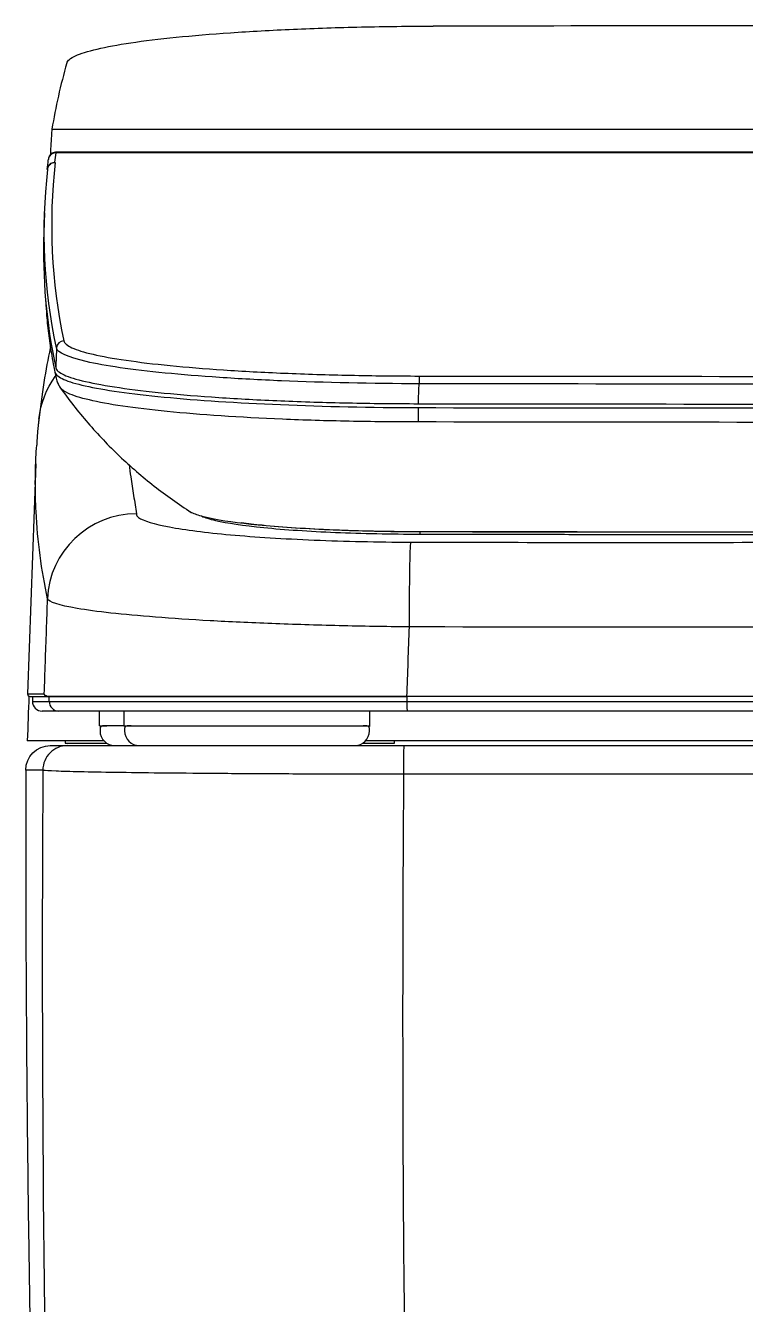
# Model space of a CAD drawing. Header units: millimetres. Extents: x 0 to 460316, y -63250 to 103204.
# Drawn here: x 324022.7 to 324169.1, y 66359.2 to 66619.4 of the extents above; entities that cross this region are included whole.
import ezdxf

# ---------------------------------------------------------------- set-up
doc = ezdxf.new("R2010")
doc.units = ezdxf.units.MM
doc.header["$LTSCALE"] = 25
doc.layers.add('line', color=7, linetype='Continuous')

msp = doc.modelspace()

# ---------------------------------------------------------------- linework, layer by layer
at = {"layer": 'line'}
for p, q in [((324028.04, 66598.37), (324407.41, 66598.37)), ((324028.58, 66591.6), (324028.7, 66591.6)), ((324406.65, 66593.54), (324028.8, 66593.54)), ((324406.63, 66593.66), (324028.82, 66593.66)), ((324026.55, 66581.35), (324026.41, 66577.27)), ((324024.73, 66530.24), (324023.09, 66483.43)), ((324023.09, 66483.43), (324026.49, 66483.43)), ((324023.59, 66482.91), (324027.21, 66482.91)), ((324024.07, 66482.91), (324024.07, 66481.91)), ((324027.21, 66482.91), (324027.47, 66482.91)), ((324027.47, 66481.91), (324027.47, 66482.91)), ((324027.47, 66482.91), (324100.25, 66482.91)), ((324100.25, 66482.91), (324100.25, 66481.91)), ((324024.07, 66481.91), (324027.47, 66481.91)), ((324029.47, 66479.91), (324026.07, 66479.91)), ((324027.47, 66481.91), (324100.25, 66481.91)), ((324100.28, 66479.91), (324029.47, 66479.91)), ((324037.72, 66476.91), (324037.72, 66479.91)), ((324042.72, 66476.91), (324042.72, 66479.91)), ((324092.72, 66476.91), (324092.72, 66479.91)), ((324037.82, 66476.41), (324037.82, 66475.91)), ((324042.82, 66476.41), (324042.82, 66475.91)), ((324092.62, 66475.91), (324092.62, 66476.41)), ((324022.99, 66473.91), (324038.59, 66473.91)), ((324027.71, 66472.91), (324031.18, 66472.91)), ((324030.72, 66473.91), (324030.72, 66473.41)), ((324030.72, 66473.41), (324039.17, 66473.41)), ((324091.28, 66473.41), (324097.72, 66473.41)), ((324091.86, 66473.91), (324343.58, 66473.91)), ((324097.72, 66473.41), (324097.72, 66473.91))]:
    msp.add_line(p, q, dxfattribs=at)
for centre, radius, start, end in [((324023.59, 66483.41), 0.5, 178, 270), ((324026.07, 66481.91), 2, 180, 270), ((324038.32, 66476.41), 0.5, 90, 180), ((324043.32, 66476.41), 0.5, 90, 180), ((324092.12, 66476.41), 0.5, 360, 90), ((324040.82, 66475.91), 3, 180, 270), ((324045.82, 66475.91), 3, 180, 270), ((324089.62, 66475.91), 3, 270, 0)]:
    msp.add_arc(centre, radius, start, end, dxfattribs=at)
at = {"layer": 'line', "extrusion": (0, 0, -1)}
msp.add_arc((-324027.71, 66467.91), 5, 0.0023, 90.0001, dxfattribs=at)
at = {"layer": 'line'}
for centre, major_axis, ratio, start_param, end_param in [((324217.72, 65904.84), (7150.96, 0), 0.099926, 1.555112, 1.586481), ((335247.69, 66579.98), (11221.16, 0), 0.099919, 3.113176, 3.12519), ((324028.8, 66592.05), (1.49, -0.18), 0.994973, 1.690819, 3.227739), ((335247.73, 66578.87), (11219.75, 0), 0.099919, 3.130236, 3.162643), ((335237.33, 66579.98), (11209.35, 0.01), 0.099965, 3.129476, 3.131206), ((335247.72, 66573.36), (11221.39, 0), 0.099919, 3.138104, 3.162619), ((324030.47, 66553.78), (1.47, 0.31), 0.994827, 1.36417, 2.897794), ((324033.28, 66548.62), (4.39, 0.97), 0.995212, 2.911332, 3.202527), ((324033.28, 66548.62), (4.39, 0.97), 0.995212, 3.202526, 3.411682), ((324102.75, 66546.62), (0, 1.5), 0.015654, 0.0996, 1.628453), ((324102.62, 66541.97), (0.01, 4.5), 0.015684, 1.635488, 2.36321), ((324045.13, 66502.15), (-17.6, -3.78), 0.994982, 4.496483, 6.035592), ((324100.96, 66496.42), (-0.04, -18), 0.016222, 3.258018, 4.676698), ((335146.9, 55468.16), (19.43, 59464.37), 0.190416, 1.384549, 1.384704), ((324029.47, 66481.91), (0, 2), 0.999698, 1.570796, 3.141593), ((324100.28, 66481.91), (0, 2), 0.016186, 1.570796, 3.141593)]:
    msp.add_ellipse(centre, major_axis=major_axis, ratio=ratio, start_param=start_param, end_param=end_param, dxfattribs=at)
for points, knots in [([(324031.06, 66611.84), (324031.2, 66612.32), (324031.79, 66612.8), (324033.84, 66613.75), (324035.32, 66614.21), (324039.12, 66615.11), (324041.41, 66615.53), (324046.77, 66616.34), (324049.87, 66616.72), (324056.68, 66617.41), (324060.38, 66617.72), (324068.37, 66618.27), (324072.7, 66618.51), (324081.59, 66618.9), (324086.2, 66619.05), (324095.75, 66619.26), (324100.65, 66619.32), (324105.57, 66619.32)], [0, 0, 0, 0, 0.125, 0.125, 0.25, 0.25, 0.375, 0.375, 0.5, 0.5, 0.625, 0.625, 0.75, 0.75, 0.875, 0.875, 1, 1, 1, 1]), ([(324028.04, 66598.37), (324027.99, 66598.06), (324027.92, 66597.02), (324027.79, 66594.74), (324027.76, 66594.01), (324027.72, 66593.2)], [0, 0, 0, 0, 0.72002, 0.72002, 1, 1, 1, 1]), ([(324027.09, 66590.16), (324027.09, 66590.33), (324027.13, 66590.5), (324027.25, 66590.81), (324027.34, 66590.95), (324027.56, 66591.21), (324027.69, 66591.32), (324027.98, 66591.49), (324028.14, 66591.55), (324028.4, 66591.59), (324028.49, 66591.6), (324028.58, 66591.6)], [0, 0, 0, 0, 0.219697, 0.219697, 0.439394, 0.439394, 0.659096, 0.659096, 0.87881, 0.87881, 1, 1, 1, 1]), ([(324027.2, 66590.16), (324027.21, 66590.33), (324027.24, 66590.5), (324027.37, 66590.81), (324027.46, 66590.95), (324027.67, 66591.21), (324027.81, 66591.32), (324028.1, 66591.49), (324028.26, 66591.55), (324028.52, 66591.59), (324028.61, 66591.6), (324028.7, 66591.6)], [0, 0, 0, 0, 0.21968, 0.21968, 0.43936, 0.43936, 0.659047, 0.659047, 0.878747, 0.878747, 1, 1, 1, 1]), ([(324028.84, 66593.65), (324028.82, 66593.65), (324028.63, 66593.68), (324028.28, 66593.57), (324027.89, 66593.35), (324027.64, 66593.09), (324027.48, 66592.84), (324027.41, 66592.65), (324027.36, 66592.51), (324027.33, 66592.38), (324027.32, 66592.29), (324027.31, 66592.22), (324027.31, 66592.2)], [0, 0, 0, 0, 0.011685, 0.156345, 0.271182, 0.368496, 0.451267, 0.519291, 0.586067, 0.681873, 0.882333, 1, 1, 1, 1]), ([(324026.79, 66563.27), (324026.83, 66562.34), (324026.89, 66561.4), (324026.96, 66560.47), (324027.06, 66559.08), (324027.34, 66556.33), (324027.9, 66552.85), (324028.35, 66550.22), (324028.65, 66548.88), (324028.76, 66548.15), (324028.89, 66547.61), (324028.94, 66547.39)], [-0.219414, -0.219414, -0.219414, -0.219414, 0, 0, 0, 0.325651, 0.643197, 0.821231, 0.933235, 0.975756, 1, 1, 1, 1]), ([(324030.47, 66555.27), (324030.56, 66554.8), (324031.12, 66554.34), (324033.1, 66553.43), (324034.55, 66552.97), (324038.24, 66552.12), (324040.47, 66551.71), (324045.77, 66550.94), (324048.79, 66550.58), (324055.4, 66549.92), (324059.05, 66549.62), (324066.88, 66549.1), (324071, 66548.88), (324079.6, 66548.52), (324084.14, 66548.38), (324093.35, 66548.18), (324098.02, 66548.13), (324102.75, 66548.12)], [0, 0, 0, 0, 0.125, 0.125, 0.25, 0.25, 0.375, 0.375, 0.5, 0.5, 0.625, 0.625, 0.75, 0.75, 0.875, 0.875, 1, 1, 1, 1]), ([(324027.72, 66553.95), (324027.71, 66553.89), (324027.69, 66553.82), (324027.68, 66553.75), (324026.78, 66549.58), (324025.98, 66544.53), (324025.29, 66538.59)], [-0.016451, -0.016451, -0.016451, -0.016451, 0, 0, 0, 1, 1, 1, 1]), ([(324028.97, 66553.83), (324028.96, 66553.77), (324028.96, 66553.71), (324028.93, 66552.85), (324028.9, 66552.06), (324028.86, 66550.77), (324028.84, 66550.28), (324028.82, 66549.78)], [0, 0, 0, 0, 0.046826, 0.046826, 0.634904, 0.634904, 1, 1, 1, 1]), ([(324102.73, 66546.54), (324093.15, 66546.56), (324083.51, 66546.77), (324070.34, 66547.32), (324066.14, 66547.55), (324058.15, 66548.09), (324054.43, 66548.39), (324047.68, 66549.06), (324044.61, 66549.42), (324039.2, 66550.21), (324036.91, 66550.63), (324031.27, 66551.93), (324029.17, 66552.89), (324028.97, 66553.83)], [0, 0, 0, 0, 0.25, 0.25, 0.375, 0.375, 0.5, 0.5, 0.625, 0.625, 0.75, 0.75, 1, 1, 1, 1]), ([(324028.82, 66549.78), (324028.92, 66549.3), (324029.48, 66548.83), (324031.51, 66547.9), (324032.99, 66547.44), (324038.62, 66546.13), (324044.14, 66545.32), (324054.27, 66544.32), (324058, 66544.02), (324065.98, 66543.49), (324070.18, 66543.26), (324078.97, 66542.89), (324083.6, 66542.75), (324092.99, 66542.55), (324097.75, 66542.5), (324102.58, 66542.49)], [0, 0, 0, 0, 0.125, 0.125, 0.25, 0.25, 0.5, 0.5, 0.625, 0.625, 0.75, 0.75, 0.875, 0.875, 1, 1, 1, 1]), ([(324025.39, 66539.37), (324025.75, 66542.49), (324026.9, 66545.5), (324028.7, 66548.05), (324028.72, 66548.08), (324028.74, 66548.12), (324028.77, 66548.15)], [0, 0, 0, 0, 1, 1, 1, 1.01273, 1.01273, 1.01273, 1.01273]), ([(324028.61, 66549.01), (324028.88, 66548.33), (324029.45, 66547.87), (324031.47, 66546.98), (324032.95, 66546.53), (324036.71, 66545.69), (324038.99, 66545.29), (324044.37, 66544.53), (324047.47, 66544.16), (324057.6, 66543.19), (324065.73, 66542.66), (324083.36, 66541.92), (324092.99, 66541.72), (324102.55, 66541.69)], [0, 0, 0, 0, 0.125, 0.125, 0.25, 0.25, 0.375, 0.375, 0.5, 0.5, 0.75, 0.75, 1, 1, 1, 1]), ([(324029.63, 66545.88), (324031.43, 66543.34), (324035.25, 66538.46), (324041.69, 66531.71), (324048.73, 66525.62), (324053.77, 66522.04), (324056.38, 66520.37)], [0, 0, 0, 0, 0.249502, 0.500079, 0.750616, 1, 1, 1, 1]), ([(324102.56, 66538.77), (324097.8, 66538.77), (324093.1, 66538.82), (324083.85, 66539), (324079.27, 66539.14), (324066.21, 66539.69), (324058.18, 66540.23), (324048.17, 66541.23), (324045.1, 66541.6), (324039.78, 66542.38), (324037.52, 66542.8), (324033.78, 66543.68), (324032.31, 66544.14), (324030.53, 66544.96), (324030.02, 66545.33), (324029.76, 66545.69)], [0, 0, 0, 0, 0.129, 0.129, 0.258001, 0.258001, 0.516001, 0.516001, 0.645002, 0.645002, 0.774002, 0.774002, 0.903002, 0.903002, 1, 1, 1, 1]), ([(324102.58, 66542.49), (324102.59, 66542.99), (324102.61, 66543.49), (324102.66, 66544.72), (324102.69, 66545.45), (324102.72, 66546.3), (324102.72, 66546.42), (324102.73, 66546.54)], [0, 0, 0, 0, 0.370172, 0.370172, 0.912054, 0.912054, 1, 1, 1, 1]), ([(324024.66, 66526.36), (324024.66, 66527.37), (324024.67, 66528.38), (324024.74, 66530.78), (324024.8, 66532.2), (324024.95, 66534.04)], [0, 0, 0, 0, 0.421094, 0.421094, 1, 1, 1, 1]), ([(324043.73, 66530.12), (324043.84, 66529.28), (324043.95, 66528.43), (324044.25, 66526.33), (324044.45, 66525.07), (324044.75, 66523.18), (324044.85, 66522.55), (324045.06, 66521.3), (324045.2, 66520.68), (324045.23, 66520.06)], [0, 0, 0, 0, 0.250587, 0.250587, 0.625294, 0.625294, 0.812647, 0.812647, 1, 1, 1, 1]), ([(324027.15, 66502.78), (324025.89, 66508.6), (324025.12, 66514.59), (324024.71, 66522.47), (324024.66, 66524.42), (324024.66, 66526.36)], [0, 0, 0, 0, 0.752378, 0.752378, 1, 1, 1, 1]), ([(324045.23, 66520.06), (324045.23, 66519.94), (324045.27, 66519.82), (324045.41, 66519.57), (324045.48, 66519.45), (324045.66, 66519.32)], [0, 0, 0, 0, 0.5, 0.5, 1, 1, 1, 1]), ([(324045.66, 66519.32), (324046.65, 66518.65), (324048.78, 66518.01), (324053.55, 66517.11), (324055.42, 66516.82), (324059.56, 66516.29), (324061.84, 66516.04), (324066.87, 66515.59), (324069.58, 66515.38), (324075.26, 66515.02), (324078.25, 66514.87), (324087.66, 66514.48), (324094.21, 66514.33), (324100.97, 66514.31)], [0, 0, 0, 0, 0.25, 0.25, 0.375, 0.375, 0.5, 0.5, 0.625, 0.625, 0.75, 0.75, 1, 1, 1, 1]), ([(324056.21, 66520.48), (324056.34, 66520.4), (324056.48, 66520.33), (324057.25, 66519.97), (324058.12, 66519.7), (324061.4, 66518.91), (324064.6, 66518.41), (324072.42, 66517.58), (324077.16, 66517.23), (324087.43, 66516.73), (324093.1, 66516.57), (324101.55, 66516.48), (324104.39, 66516.48), (324110.05, 66516.47), (324112.89, 66516.47), (324127.05, 66516.45), (324138.39, 66516.44), (324172.39, 66516.41), (324195.06, 66516.4), (324217.72, 66516.4)], [0, 0, 0, 0, 0.012598, 0.012598, 0.059617, 0.059617, 0.153656, 0.153656, 0.247694, 0.247694, 0.341732, 0.341732, 0.388751, 0.388751, 0.43577, 0.43577, 0.623847, 0.623847, 1, 1, 1, 1]), ([(324058.51, 66519.61), (324059.15, 66519.3), (324060.1, 66519.01), (324063.62, 66518.19), (324066.98, 66517.69), (324075.35, 66516.86), (324080.34, 66516.53), (324091.1, 66516.08), (324096.97, 66515.95), (324102.84, 66515.94)], [0.0902154, 0.0902154, 0.0902154, 0.0902154, 0.2278197, 0.2278197, 0.4852131, 0.4852131, 0.7426066, 0.7426066, 1, 1, 1, 1]), ([(324089.58, 66516.61), (324088.2, 66516.65), (324086.85, 66516.7), (324080.08, 66516.99), (324075.05, 66517.32), (324069.28, 66517.89), (324067.85, 66518.05), (324066.55, 66518.22)], [0, 0, 0, 0, 0.151623, 0.151623, 0.77426, 0.77426, 1, 1, 1, 1]), ([(324102.84, 66515.94), (324111.49, 66515.93), (324120.14, 66515.92), (324133.45, 66515.9), (324138.12, 66515.89), (324147.45, 66515.89), (324152.12, 66515.88), (324157.95, 66515.88), (324159.12, 66515.88), (324164.95, 66515.87), (324169.62, 66515.87), (324188.76, 66515.86), (324203.24, 66515.85), (324217.72, 66515.85)], [0, 0, 0, 0, 0.225799, 0.225799, 0.347669, 0.347669, 0.469538, 0.469538, 0.500005, 0.500005, 0.621875, 0.621875, 1, 1, 1, 1]), ([(324100.97, 66514.31), (324120.43, 66514.27), (324139.89, 66514.25), (324178.8, 66514.28), (324198.26, 66514.33), (324217.72, 66514.33)], [0, 0, 0, 0, 0.5, 0.5, 1, 1, 1, 1]), ([(324026.49, 66483.43), (324026.63, 66487.73), (324026.78, 66492.02), (324027, 66498.47), (324027.07, 66500.62), (324027.15, 66502.78)], [0, 0, 0, 0, 0.666424, 0.666424, 1, 1, 1, 1]), ([(324100.67, 66497.06), (324095.85, 66497.11), (324091.1, 66497.19), (324081.79, 66497.42), (324077.17, 66497.56), (324068.34, 66497.9), (324064.16, 66498.09), (324056.25, 66498.53), (324052.5, 66498.78), (324045.75, 66499.31), (324042.72, 66499.59), (324037.35, 66500.18), (324035.04, 66500.5), (324029.44, 66501.45), (324027.36, 66502.13), (324027.15, 66502.78)], [0, 0, 0, 0, 0.125, 0.125, 0.25, 0.25, 0.375, 0.375, 0.5, 0.5, 0.625, 0.625, 0.75, 0.75, 1, 1, 1, 1]), ([(324027.21, 66482.91), (324027.16, 66482.91), (324027.12, 66482.92), (324026.9, 66482.95), (324026.77, 66483.03), (324026.58, 66483.22), (324026.52, 66483.32), (324026.49, 66483.43), (324026.49, 66483.43), (324026.49, 66483.43)], [0, 0, 0, 0, 0.112544, 0.112544, 0.563329, 0.563329, 0.993812, 0.993812, 1, 1, 1, 1]), ([(324100.19, 66482.91), (324091.29, 66482.91), (324082.63, 66482.91), (324070.21, 66482.91), (324066.27, 66482.91), (324058.77, 66482.91), (324055.18, 66482.91), (324048.53, 66482.91), (324045.51, 66482.91), (324040.03, 66482.91), (324037.57, 66482.91), (324033.37, 66482.91), (324031.63, 66482.91), (324028.87, 66482.91), (324027.84, 66482.91), (324027.21, 66482.91)], [0, 0, 0, 0, 0.25, 0.25, 0.375, 0.375, 0.5, 0.5, 0.625, 0.625, 0.75, 0.75, 0.875, 0.875, 1, 1, 1, 1]), ([(324100.25, 66481.91), (324104.25, 66481.91), (324108.26, 66481.91), (324128.29, 66481.91), (324144.31, 66481.91), (324179.46, 66481.91), (324198.59, 66481.91), (324217.72, 66481.91)], [0, 0, 0, 0, 0.102299, 0.102299, 0.5115, 0.5115, 1, 1, 1, 1]), ([(324042.72, 66476.91), (324042.46, 66476.91), (324042.21, 66476.91), (324041.97, 66476.91), (324041.88, 66476.91), (324041.66, 66476.91), (324041.32, 66476.91), (324040.96, 66476.91), (324040.66, 66476.91), (324040.41, 66476.91), (324040.18, 66476.91), (324039.97, 66476.91), (324039.77, 66476.91), (324039.58, 66476.91), (324039.4, 66476.91), (324039.24, 66476.91), (324039.08, 66476.91), (324038.94, 66476.91), (324038.79, 66476.91), (324038.65, 66476.91), (324038.52, 66476.91), (324038.42, 66476.91), (324038.34, 66476.91), (324038.32, 66476.91), (324038.32, 66476.91)], [-0.114688, -0.114688, -0.114688, -0.114688, 0, 0, 0, 0.038723, 0.107523, 0.167309, 0.219989, 0.26748, 0.311704, 0.354591, 0.397647, 0.440906, 0.484106, 0.527078, 0.570374, 0.615709, 0.664909, 0.719677, 0.780812, 0.848721, 0.923841, 1, 1, 1, 1]), ([(324044.12, 66476.91), (324044.11, 66476.91), (324044.05, 66476.91), (324043.94, 66476.91), (324043.79, 66476.91), (324043.65, 66476.91), (324043.52, 66476.91), (324043.42, 66476.91), (324043.34, 66476.91), (324043.32, 66476.91), (324043.32, 66476.91)], [0, 0, 0, 0, 0.022824, 0.125938, 0.237842, 0.362412, 0.501461, 0.655919, 0.826777, 1, 1, 1, 1]), ([(324092.12, 66476.91), (324092.12, 66476.91), (324092.11, 66476.91), (324092.03, 66476.91), (324091.92, 66476.91), (324091.79, 66476.91), (324091.65, 66476.91), (324091.51, 66476.91), (324091.4, 66476.91), (324091.34, 66476.91), (324091.33, 66476.91)], [0, 0, 0, 0, 0.177661, 0.348466, 0.502882, 0.641897, 0.766434, 0.878303, 0.981387, 1, 1, 1, 1]), ([(324031.18, 66472.91), (324029.88, 66472.91), (324028.57, 66472.37), (324026.73, 66470.53), (324026.19, 66469.24), (324026.19, 66467.92)], [0, 0, 0, 0, 0.5, 0.5, 1, 1, 1, 1]), ([(324031.18, 66472.91), (324031.65, 66472.91), (324032.5, 66472.91), (324034.91, 66472.91), (324036.46, 66472.91), (324040.25, 66472.91), (324042.52, 66472.91), (324047.6, 66472.91), (324050.42, 66472.91), (324056.65, 66472.91), (324060.06, 66472.91), (324067.19, 66472.91), (324070.94, 66472.91), (324078.84, 66472.91), (324082.94, 66472.91), (324091.21, 66472.91), (324095.42, 66472.91), (324099.7, 66472.91)], [0, 0, 0, 0, 0.125, 0.125, 0.25, 0.25, 0.375, 0.375, 0.5, 0.5, 0.625, 0.625, 0.75, 0.75, 0.875, 0.875, 1, 1, 1, 1]), ([(324099.62, 66467.07), (324099.61, 66468.5), (324099.62, 66470.03), (324099.65, 66472.24), (324099.67, 66472.91), (324099.7, 66472.91)], [0, 0, 0, 0, 0.5, 0.5, 1, 1, 1, 1]), ([(324022.72, 66467.92), (324022.7, 66459.41), (324022.7, 66442.43), (324022.81, 66417.73), (324023.01, 66394.59), (324023.27, 66373.76), (324023.54, 66356.32), (324023.8, 66341.98), (324024.03, 66330.46), (324024.26, 66320.34), (324024.48, 66311.04), (324024.74, 66300.57), (324025.09, 66287.7), (324025.56, 66271.78), (324026.15, 66253.55), (324026.88, 66233.01), (324027.77, 66210.32), (324028.84, 66185.51), (324030.12, 66158.62), (324031.64, 66129.5), (324032.8, 66109.35), (324033.43, 66098.91)], [0, 0, 0, 0, 0.06912, 0.138012, 0.200676, 0.25711, 0.307313, 0.342388, 0.373615, 0.400995, 0.424599, 0.449191, 0.486078, 0.529223, 0.578625, 0.634285, 0.696202, 0.763103, 0.836037, 0.915004, 1, 1, 1, 1]), ([(324026.19, 66467.85), (324025.8, 66405.95), (324026.37, 66344.23), (324028.65, 66251.97), (324029.64, 66221.27), (324031.49, 66175.31), (324032.16, 66160.01), (324033.63, 66129.44), (324034.42, 66114.18), (324035.27, 66098.91)], [0, 0, 0, 0, 0.5, 0.5, 0.75, 0.75, 0.875, 0.875, 1, 1, 1, 1]), ([(324099.62, 66467.07), (324095.03, 66467.07), (324090.51, 66467.08), (324081.64, 66467.1), (324077.25, 66467.12), (324068.77, 66467.16), (324064.74, 66467.19), (324057.09, 66467.24), (324053.44, 66467.28), (324046.76, 66467.35), (324043.74, 66467.39), (324038.29, 66467.47), (324035.86, 66467.51), (324031.8, 66467.6), (324030.15, 66467.65), (324027.58, 66467.75), (324026.68, 66467.8), (324026.19, 66467.85)], [0, 0, 0, 0, 0.125, 0.125, 0.25, 0.25, 0.375, 0.375, 0.5, 0.5, 0.625, 0.625, 0.75, 0.75, 0.875, 0.875, 1, 1, 1, 1]), ([(324108.02, 66098.91), (324107.61, 66106.48), (324107.21, 66114.13), (324106.45, 66129.37), (324106.09, 66137), (324105.03, 66159.88), (324104.39, 66175.15), (324102.63, 66221.01), (324101.7, 66251.65), (324100.29, 66313.03), (324099.83, 66343.78), (324099.37, 66405.36), (324099.41, 66436.17), (324099.62, 66467.07)], [0, 0, 0, 0, 0.0625, 0.0625, 0.125, 0.125, 0.25, 0.25, 0.5, 0.5, 0.75, 0.75, 1, 1, 1, 1])]:
    msp.add_open_spline(points, degree=3, knots=knots, dxfattribs=at)
for points, degree in [([(324027.09, 66590.16), (324027.15, 66590.81), (324027.23, 66591.45), (324027.3, 66592.1)], 3), ([(324028.83, 66593.66), (324028.82, 66593.66), (324028.81, 66593.62), (324028.8, 66593.54)], 3), ([(324028.97, 66553.83), (324026.42, 66565.94), (324025.83, 66578.05), (324027.2, 66590.16)], 3), ([(324102.75, 66548.12), (324141.07, 66548.06), (324179.4, 66548.04), (324217.72, 66548.04)], 3), ([(324029.29, 66546.51), (324029.63, 66545.88)], 1), ([(324217.72, 66546.45), (324179.39, 66546.45), (324141.06, 66546.48), (324102.73, 66546.54)], 3), ([(324102.58, 66542.49), (324140.96, 66542.43), (324179.34, 66542.4), (324217.72, 66542.4)], 3), ([(324025.39, 66539.37), (324025.05, 66536.8), (324024.95, 66534.04)], 2), ([(324102.55, 66541.69), (324140.94, 66541.63), (324179.33, 66541.6), (324217.72, 66541.6)], 3), ([(324217.72, 66538.68), (324179.34, 66538.67), (324140.95, 66538.71), (324102.56, 66538.77)], 3), ([(324102.84, 66516.39), (324098.35, 66516.4), (324093.86, 66516.47), (324089.58, 66516.61)], 3), ([(324102.84, 66516.39), (324102.84, 66516.13), (324102.84, 66515.92), (324102.84, 66515.94)], 3), ([(324217.72, 66516.3), (324198.58, 66516.3), (324160.28, 66516.31), (324121.98, 66516.36), (324102.84, 66516.39)], 3), ([(324100.67, 66497.06), (324100.51, 66492.35), (324100.35, 66487.63), (324100.19, 66482.91)], 3), ([(324217.72, 66497.05), (324178.71, 66497.05), (324139.69, 66496.98), (324100.67, 66497.06)], 3), ([(324217.72, 66482.91), (324178.54, 66482.91), (324139.36, 66482.91), (324100.19, 66482.91)], 3), ([(324217.72, 66482.91), (324178.56, 66482.91), (324139.4, 66482.91), (324100.25, 66482.91)], 3), ([(324217.72, 66479.91), (324178.57, 66479.91), (324139.43, 66479.91), (324100.28, 66479.91)], 3), ([(324099.7, 66472.91), (324139.04, 66472.91), (324178.38, 66472.91), (324217.72, 66472.91)], 3), ([(324026.19, 66467.92), (324023.84, 66467.92), (324022.68, 66467.92), (324022.71, 66467.92)], 3), ([(324026.19, 66467.85), (324026.19, 66467.87), (324026.19, 66467.9), (324026.19, 66467.92)], 3), ([(324217.72, 66467.07), (324178.35, 66467.07), (324138.98, 66467.07), (324099.62, 66467.07)], 3)]:
    msp.add_open_spline(points, degree=degree, dxfattribs=at)
for points, weights in [([(324037.72, 66476.91), (324037.72, 66476.91), (324038.17, 66476.91), (324039.19, 66476.91)], [1, 0.901354058513, 0.817304649684, 0.747851773512]), ([(324042.72, 66476.91), (324042.72, 66476.91), (324092.72, 66476.91), (324092.72, 66476.91)], [1, 0.333333333333, 0.333333333333, 1])]:
    msp.add_rational_spline(points, weights, degree=3, dxfattribs=at)

doc.saveas('drawing.dxf')
